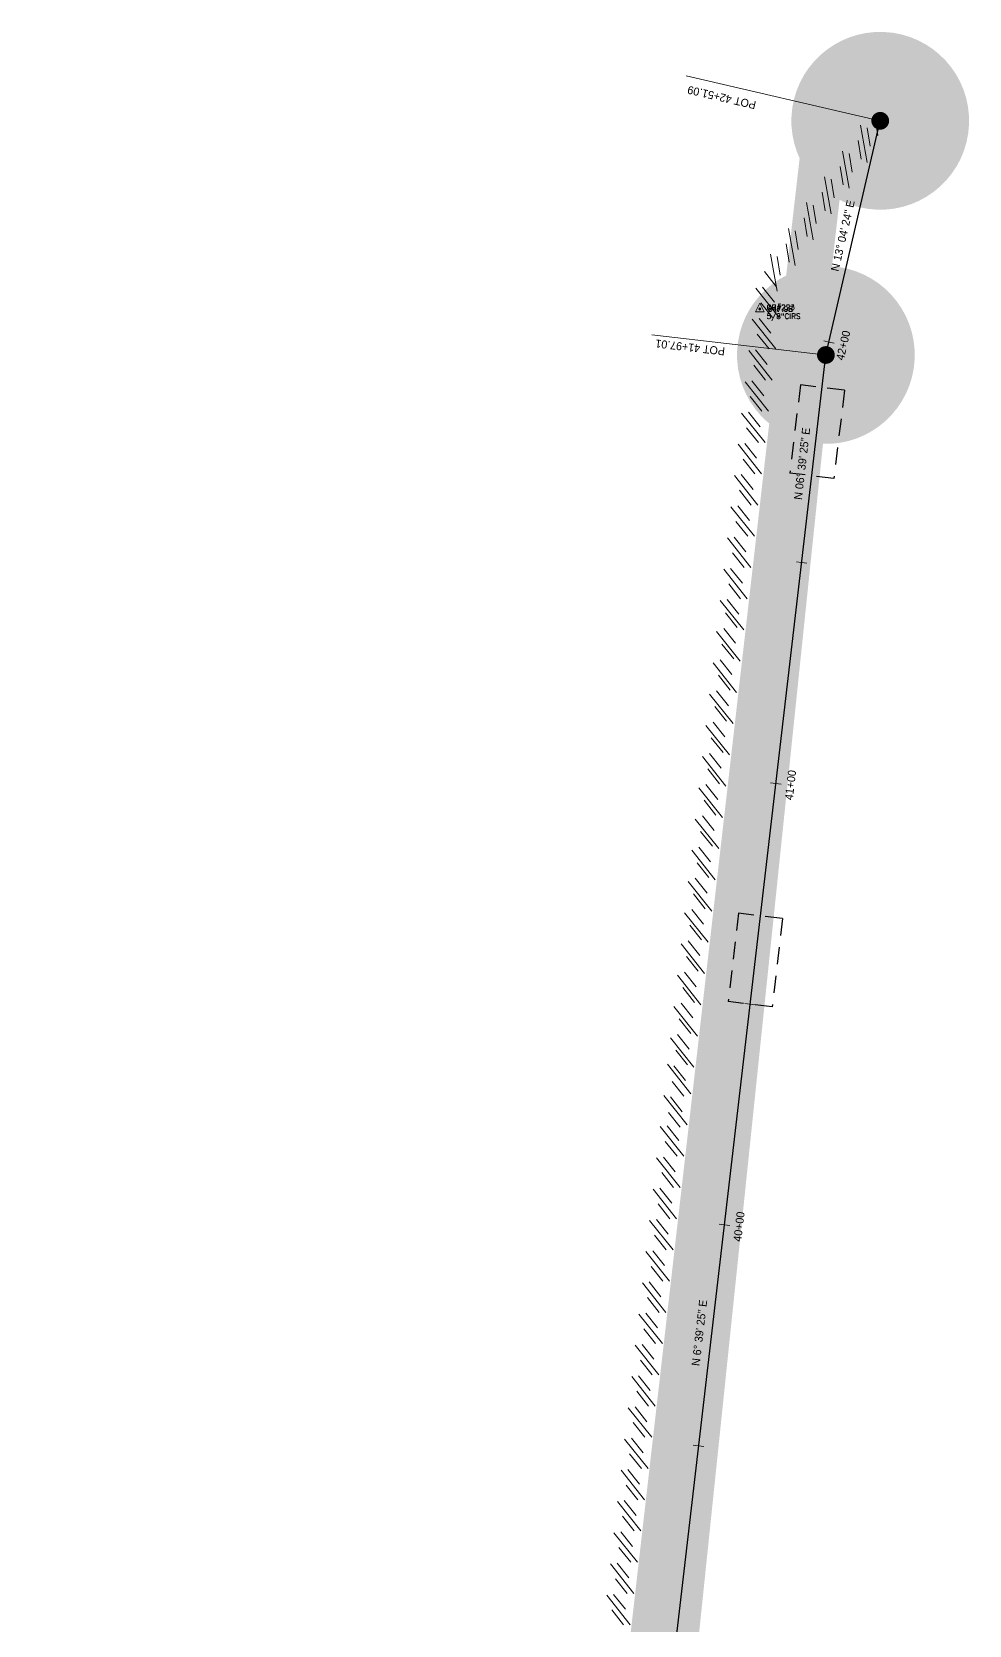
# Model space of a CAD drawing. Extents: x 2536931 to 2538613, y 7112513 to 7131087.
# Drawn here: x 2538331.3 to 2538542.2, y 7128836.5 to 7129194.9 of the extents above; entities that cross this region are included whole.
import ezdxf
from ezdxf.enums import TextEntityAlignment as Align

# ---------------------------------------------------------------- set-up
doc = ezdxf.new("R2010")
doc.units = 0
doc.header["$MEASUREMENT"] = 0
doc.linetypes.add('DGN Style 2', pattern=[6.486575, 3.891945, -2.59463])
for name, color, linetype, lineweight in [('C-BORE-PIT', 5, 'DGN Style 2', 30), ('C-SSWR-MHOL', 6, 'Continuous', 30), ('C-SSWR-MHOL-200SCALE', 6, 'Continuous', 30), ('C-SSWR-MHOL-20SCALE', 6, 'Continuous', 30), ('C-SSWR-UGND', 1, 'Continuous', 30), ('C-SSWR-UGND-ABAN', 7, 'Continuous', 13), ('C-SSWR-UGND-ABAN-20-SCALE', 7, 'Continuous', 13), ('D_ALIGN_WL_20_SCALE', 7, 'Continuous', 30), ('D_ALIGN_WL_POT_20_SCALE', 7, 'Continuous', 0), ('distance', 54, 'Continuous', 0), ('PT', 7, 'Continuous', 0), ('PTELEV', 5, 'Continuous', 0), ('V-CTRL', 2, 'Continuous', 0), ('V-CTRL-DESC', 54, 'Continuous', 0)]:
    doc.layers.add(name, color=color, linetype=linetype, lineweight=lineweight)
doc.styles.add('PTXT', font='romans.shx')
doc.styles.add('ROMANS', font='romans.shx')
doc.styles.add('Style-BRIDGE', font='BRIDGE.shx')

# ---------------------------------------------------------------- blocks, each defined once
blk = doc.blocks.new('CP')
blk.add_hatch(color=256).paths.add_polyline_path([(-0.013, 0, 1), (0.013, 0, 1)])
at = {"linetype": 'Continuous'}
for p, q in [((-0.05, -0.033), (0, 0.067)), ((0, 0.067), (0.05, -0.033)), ((0.05, -0.033), (-0.05, -0.033))]:
    blk.add_line(p, q, dxfattribs=at)
blk.add_circle((0, 0), 0.0125)

msp = doc.modelspace()

# ---------------------------------------------------------------- hatches: boundary and pattern name
at = {"layer": 'C-SSWR-MHOL'}
h = msp.add_hatch(color=256, dxfattribs=at)
edge = h.paths.add_edge_path()
edge.add_arc((2538522.18, 7129174.89), 4, 87.5172, 447.5172)
h = msp.add_hatch(color=256, dxfattribs=at)
edge = h.paths.add_edge_path()
edge.add_arc((2538509.95, 7129122.21), 4, 87.5172, 447.5172)
at = {"layer": 'C-SSWR-MHOL-200SCALE'}
h = msp.add_hatch(color=256, dxfattribs=at)
edge = h.paths.add_edge_path()
edge.add_arc((2538522.18, 7129174.89), 20, 87.5172, 447.5172)
h = msp.add_hatch(color=256, dxfattribs=at)
edge = h.paths.add_edge_path()
edge.add_arc((2538509.95, 7129122.21), 20, 87.5172, 447.5172)
at = {"layer": 'C-SSWR-MHOL-20SCALE'}
h = msp.add_hatch(color=256, dxfattribs=at)
edge = h.paths.add_edge_path()
edge.add_arc((2538522.18, 7129174.89), 2, 87.5172, 447.5172)
h = msp.add_hatch(color=256, dxfattribs=at)
edge = h.paths.add_edge_path()
edge.add_arc((2538509.95, 7129122.21), 2, 87.5172, 447.5172)

# ---------------------------------------------------------------- linework, layer by layer
at = {"layer": 'C-BORE-PIT'}
for p, q in [((2538504.22, 7129115.5), (2538501.82, 7129095.65)), ((2538514.14, 7129114.3), (2538504.22, 7129115.5)), ((2538514.14, 7129114.3), (2538511.74, 7129094.45)), ((2538511.74, 7129094.45), (2538501.82, 7129095.65)), ((2538490.26, 7128996.64), (2538487.94, 7128976.77)), ((2538500.19, 7128995.48), (2538490.26, 7128996.64)), ((2538500.19, 7128995.48), (2538497.87, 7128975.61)), ((2538497.87, 7128975.61), (2538487.94, 7128976.77))]:
    msp.add_line(p, q, dxfattribs=at)
at = {"layer": 'C-SSWR-UGND'}
for p, q in [((2538509.95, 7129122.21), (2538522.18, 7129174.89)), ((2538464.35, 7128731.49), (2538509.95, 7129122.21))]:
    msp.add_line(p, q, dxfattribs=at)
at = {"layer": 'C-SSWR-UGND', "extrusion": (0, 0, -1)}
msp.add_solid([(-2538490.44, 7128973.38), (-2538491.95, 7128968), (-2538494.54, 7128972.95)], dxfattribs=at)
at = {"layer": 'C-SSWR-UGND-ABAN', "linetype": 'Continuous'}
for p, q in [((2538517.77, 7129173.89), (2538519.25, 7129165.53)), ((2538513.72, 7129168.09), (2538515.2, 7129159.74)), ((2538509.67, 7129162.29), (2538511.15, 7129153.94)), ((2538505.62, 7129156.5), (2538507.1, 7129148.14)), ((2538501.57, 7129150.7), (2538503.05, 7129142.35)), ((2538497.52, 7129144.91), (2538499, 7129136.55)), ((2538494.19, 7129137.26), (2538499.47, 7129130.62)), ((2538493.38, 7129130.24), (2538498.67, 7129123.6)), ((2538492.58, 7129123.21), (2538497.87, 7129116.57)), ((2538491.78, 7129116.19), (2538497.06, 7129109.55)), ((2538490.98, 7129109.16), (2538496.26, 7129102.52)), ((2538490.18, 7129102.14), (2538495.46, 7129095.49)), ((2538489.38, 7129095.11), (2538494.66, 7129088.47)), ((2538488.58, 7129088.08), (2538493.86, 7129081.44)), ((2538487.78, 7129081.06), (2538493.06, 7129074.42)), ((2538486.98, 7129074.03), (2538492.26, 7129067.39)), ((2538486.17, 7129067.01), (2538491.46, 7129060.37)), ((2538485.37, 7129059.98), (2538490.65, 7129053.34)), ((2538484.57, 7129052.96), (2538489.85, 7129046.32)), ((2538483.77, 7129045.93), (2538489.05, 7129039.29)), ((2538482.97, 7129038.91), (2538488.25, 7129032.26)), ((2538482.17, 7129031.88), (2538487.45, 7129025.24)), ((2538481.37, 7129024.85), (2538486.65, 7129018.21)), ((2538480.57, 7129017.83), (2538485.85, 7129011.19)), ((2538479.76, 7129010.8), (2538485.05, 7129004.16)), ((2538478.96, 7129003.78), (2538484.25, 7128997.14)), ((2538478.16, 7128996.75), (2538483.44, 7128990.11)), ((2538477.36, 7128989.73), (2538482.64, 7128983.09)), ((2538476.56, 7128982.7), (2538481.84, 7128976.06)), ((2538475.76, 7128975.68), (2538481.04, 7128969.03)), ((2538474.96, 7128968.65), (2538480.24, 7128962.01)), ((2538474.28, 7128962.69), (2538479.56, 7128956.05)), ((2538473.48, 7128955.66), (2538478.76, 7128949.02)), ((2538472.68, 7128948.64), (2538477.96, 7128942)), ((2538471.87, 7128941.61), (2538477.16, 7128934.97)), ((2538471.07, 7128934.59), (2538476.35, 7128927.94)), ((2538470.27, 7128927.56), (2538475.55, 7128920.92)), ((2538469.47, 7128920.54), (2538474.75, 7128913.89)), ((2538468.67, 7128913.51), (2538473.95, 7128906.87)), ((2538467.87, 7128906.48), (2538473.15, 7128899.84)), ((2538467.07, 7128899.46), (2538472.35, 7128892.82)), ((2538466.27, 7128892.43), (2538471.55, 7128885.79)), ((2538465.47, 7128885.41), (2538470.75, 7128878.77)), ((2538464.66, 7128878.38), (2538469.95, 7128871.74)), ((2538463.86, 7128871.36), (2538469.14, 7128864.72)), ((2538463.06, 7128864.33), (2538468.34, 7128857.69)), ((2538462.26, 7128857.31), (2538467.54, 7128850.66)), ((2538461.46, 7128850.28), (2538466.74, 7128843.64)), ((2538460.66, 7128843.25), (2538465.94, 7128836.61))]:
    msp.add_line(p, q, dxfattribs=at)
at = {"layer": 'C-SSWR-UGND-ABAN-20-SCALE', "linetype": 'Continuous'}
for p, q in [((2538519.21, 7129173.32), (2538519.95, 7129169.15)), ((2538520.93, 7129175.78), (2538521.67, 7129171.61)), ((2538517.18, 7129170.43), (2538517.92, 7129166.25)), ((2538515.16, 7129167.53), (2538515.9, 7129163.35)), ((2538511.11, 7129161.73), (2538511.85, 7129157.55)), ((2538513.13, 7129164.63), (2538513.87, 7129160.45)), ((2538509.08, 7129158.83), (2538509.82, 7129154.66)), ((2538507.06, 7129155.93), (2538507.8, 7129151.76)), ((2538505.03, 7129153.04), (2538505.77, 7129148.86)), ((2538500.98, 7129147.24), (2538501.72, 7129143.06)), ((2538503.01, 7129150.14), (2538503.75, 7129145.96)), ((2538498.96, 7129144.34), (2538499.7, 7129140.17)), ((2538496.12, 7129140.96), (2538498.76, 7129137.64)), ((2538495.72, 7129137.45), (2538498.36, 7129134.13)), ((2538495.32, 7129133.94), (2538497.96, 7129130.62)), ((2538494.92, 7129130.43), (2538497.56, 7129127.11)), ((2538494.52, 7129126.91), (2538497.16, 7129123.59)), ((2538494.11, 7129123.4), (2538496.76, 7129120.08)), ((2538493.71, 7129119.89), (2538496.35, 7129116.57)), ((2538493.31, 7129116.38), (2538495.95, 7129113.05)), ((2538492.91, 7129112.86), (2538495.55, 7129109.54)), ((2538492.51, 7129109.35), (2538495.15, 7129106.03)), ((2538492.11, 7129105.84), (2538494.75, 7129102.52)), ((2538491.71, 7129102.32), (2538494.35, 7129099)), ((2538491.31, 7129098.81), (2538493.95, 7129095.49)), ((2538490.91, 7129095.3), (2538493.55, 7129091.98)), ((2538490.51, 7129091.79), (2538493.15, 7129088.47)), ((2538490.11, 7129088.27), (2538492.75, 7129084.95)), ((2538489.71, 7129084.76), (2538492.35, 7129081.44)), ((2538489.31, 7129081.25), (2538491.95, 7129077.93)), ((2538488.91, 7129077.74), (2538491.55, 7129074.41)), ((2538488.51, 7129074.22), (2538491.15, 7129070.9)), ((2538488.11, 7129070.71), (2538490.75, 7129067.39)), ((2538487.71, 7129067.2), (2538490.35, 7129063.88)), ((2538487.37, 7129064.22), (2538490.01, 7129060.9)), ((2538486.96, 7129060.7), (2538489.61, 7129057.38)), ((2538486.56, 7129057.19), (2538489.21, 7129053.87)), ((2538486.16, 7129053.68), (2538488.8, 7129050.36)), ((2538485.76, 7129050.16), (2538488.4, 7129046.84)), ((2538485.36, 7129046.65), (2538488, 7129043.33)), ((2538484.56, 7129039.63), (2538487.2, 7129036.31)), ((2538484.96, 7129043.14), (2538487.6, 7129039.82)), ((2538484.16, 7129036.11), (2538486.8, 7129032.79)), ((2538483.76, 7129032.6), (2538486.4, 7129029.28)), ((2538483.36, 7129029.09), (2538486, 7129025.77)), ((2538482.96, 7129025.58), (2538485.6, 7129022.25)), ((2538482.56, 7129022.06), (2538485.2, 7129018.74)), ((2538482.16, 7129018.55), (2538484.8, 7129015.23)), ((2538481.76, 7129015.04), (2538484.4, 7129011.72)), ((2538481.36, 7129011.52), (2538484, 7129008.2)), ((2538480.96, 7129008.01), (2538483.6, 7129004.69)), ((2538480.56, 7129004.5), (2538483.2, 7129001.18)), ((2538480.15, 7129000.99), (2538482.8, 7128997.67)), ((2538479.75, 7128997.47), (2538482.4, 7128994.15)), ((2538479.35, 7128993.96), (2538481.99, 7128990.64)), ((2538478.95, 7128990.45), (2538481.59, 7128987.13)), ((2538478.55, 7128986.93), (2538481.19, 7128983.61)), ((2538478.15, 7128983.42), (2538480.79, 7128980.1)), ((2538477.75, 7128979.91), (2538480.39, 7128976.59)), ((2538477.35, 7128976.4), (2538479.99, 7128973.08)), ((2538476.95, 7128972.88), (2538479.59, 7128969.56)), ((2538476.55, 7128969.37), (2538479.19, 7128966.05)), ((2538476.15, 7128965.86), (2538478.79, 7128962.54)), ((2538475.75, 7128962.35), (2538478.39, 7128959.02)), ((2538475.35, 7128958.83), (2538477.99, 7128955.51)), ((2538474.95, 7128955.32), (2538477.59, 7128952)), ((2538474.55, 7128951.81), (2538477.19, 7128948.49)), ((2538474.21, 7128948.83), (2538476.85, 7128945.51)), ((2538473.81, 7128945.31), (2538476.45, 7128941.99)), ((2538473.41, 7128941.8), (2538476.05, 7128938.48)), ((2538473.01, 7128938.29), (2538475.65, 7128934.97)), ((2538472.6, 7128934.77), (2538475.25, 7128931.45)), ((2538472.2, 7128931.26), (2538474.84, 7128927.94)), ((2538471.8, 7128927.75), (2538474.44, 7128924.43)), ((2538471.4, 7128924.24), (2538474.04, 7128920.92)), ((2538471, 7128920.72), (2538473.64, 7128917.4)), ((2538470.6, 7128917.21), (2538473.24, 7128913.89)), ((2538470.2, 7128913.7), (2538472.84, 7128910.38)), ((2538469.8, 7128910.19), (2538472.44, 7128906.86)), ((2538469.4, 7128906.67), (2538472.04, 7128903.35)), ((2538469, 7128903.16), (2538471.64, 7128899.84)), ((2538468.6, 7128899.65), (2538471.24, 7128896.33)), ((2538468.2, 7128896.13), (2538470.84, 7128892.81)), ((2538467.4, 7128889.11), (2538470.04, 7128885.79)), ((2538467.8, 7128892.62), (2538470.44, 7128889.3)), ((2538467, 7128885.6), (2538469.64, 7128882.28)), ((2538466.6, 7128882.08), (2538469.24, 7128878.76)), ((2538466.2, 7128878.57), (2538468.84, 7128875.25)), ((2538465.79, 7128875.06), (2538468.44, 7128871.74)), ((2538465.39, 7128871.55), (2538468.03, 7128868.22)), ((2538464.99, 7128868.03), (2538467.63, 7128864.71)), ((2538464.59, 7128864.52), (2538467.23, 7128861.2)), ((2538464.19, 7128861.01), (2538466.83, 7128857.69)), ((2538463.79, 7128857.49), (2538466.43, 7128854.17)), ((2538463.39, 7128853.98), (2538466.03, 7128850.66)), ((2538462.99, 7128850.47), (2538465.63, 7128847.15)), ((2538462.59, 7128846.96), (2538465.23, 7128843.64)), ((2538462.19, 7128843.44), (2538464.83, 7128840.12)), ((2538461.79, 7128839.93), (2538464.43, 7128836.61))]:
    msp.add_line(p, q, dxfattribs=at)
at = {"layer": 'D_ALIGN_WL_20_SCALE', "color": 2, "lineweight": 13}
for p, q in [((2538521.94, 7129173.83), (2538520.77, 7129174.1)), ((2538521.94, 7129173.83), (2538523.11, 7129173.55)), ((2538510.63, 7129125.12), (2538509.46, 7129125.39)), ((2538510.63, 7129125.12), (2538511.8, 7129124.85)), ((2538504.5, 7129075.52), (2538503.31, 7129075.66)), ((2538504.5, 7129075.52), (2538505.69, 7129075.38)), ((2538498.7, 7129025.85), (2538497.51, 7129025.99)), ((2538498.7, 7129025.85), (2538499.9, 7129025.71)), ((2538492.91, 7128976.19), (2538491.72, 7128976.33)), ((2538492.91, 7128976.19), (2538494.1, 7128976.05)), ((2538487.11, 7128926.53), (2538485.92, 7128926.67)), ((2538487.11, 7128926.53), (2538488.3, 7128926.39)), ((2538481.32, 7128876.86), (2538480.12, 7128877)), ((2538481.32, 7128876.86), (2538482.51, 7128876.73))]:
    msp.add_line(p, q, dxfattribs=at)
at = {"layer": 'D_ALIGN_WL_POT_20_SCALE', "color": 2, "lineweight": 13}
for p, q in [((2538521.79, 7129174.98), (2538478.49, 7129185.04)), ((2538509.55, 7129122.25), (2538470.76, 7129126.78))]:
    msp.add_line(p, q, dxfattribs=at)
for centre in [(2538522.18, 7129174.89), (2538509.95, 7129122.21)]:
    msp.add_circle(centre, 0.4, dxfattribs=at)
at = {"layer": 'distance', "color": 7, "linetype": 'Continuous', "lineweight": 0, "const_width": 10}
for points in [[(2538509.23, 7129167.85), (2538386.36, 7128095.99), (2538358.75, 7127119.82), (2538359.33, 7126636.89), (2538336.27, 7125875.85)], [(2538350.05, 7125872.84), (2538429.93, 7128312.9), (2538436.68, 7128453.75), (2538506.78, 7129126.31)]]:
    msp.add_lwpolyline(points, dxfattribs=at)
at = {"layer": 'PT'}
msp.add_point((2538495.09, 7129132.56, 647.98), dxfattribs=at)

# ---------------------------------------------------------------- block references
at = {"layer": 'V-CTRL', "xscale": 20, "yscale": 20, "zscale": 20}
msp.add_blockref('CP', (2538495.09, 7129132.56), dxfattribs=at)

# ---------------------------------------------------------------- texts
at = {"layer": 'D_ALIGN_WL_20_SCALE', "color": 2, "lineweight": 13, "style": 'Style-BRIDGE'}
for s, rotation, p in [('N 13%%d 04\' 24" E', 76.9266, (2538512.87, 7129149.25)), ('42+00', 76.9266, (2538512.96, 7129124.58)), ('N 06%%d 39\' 25" E', 83.3432, (2538503.69, 7129097.88)), ('41+00', 83.3432, (2538501.09, 7129025.58)), ('40+00', 83.3432, (2538489.5, 7128926.25)), ('N 6%%d 39\' 25" E', 83.3432, (2538480.6, 7128902.38))]:
    msp.add_text(s, height=1.8, rotation=rotation, dxfattribs=at).set_placement(p, align=Align.TOP_CENTER)
at = {"layer": 'D_ALIGN_WL_POT_20_SCALE', "color": 2, "lineweight": 13, "style": 'Style-BRIDGE'}
for s, rotation, p in [('POT 42+51.09', 166.9266, (2538486.31, 7129179.26)), ('POT 41+97.01', 173.3432, (2538479.31, 7129123.01))]:
    msp.add_text(s, height=1.8, rotation=rotation, dxfattribs=at).set_placement(p, align=Align.TOP_CENTER)
at = {"layer": 'PTELEV', "style": 'PTXT'}
msp.add_text('647.98', height=1.2, dxfattribs=at).set_placement((2538496.89, 7129131.96, 647.98))
at = {"layer": 'V-CTRL-DESC', "insert": (2538496.64, 7129133.53), "char_height": 1.2, "attachment_point": 1, "style": 'ROMANS'}
msp.add_mtext('CP#223^J5/8"CIRS ', dxfattribs=at)

doc.saveas('drawing.dxf')
